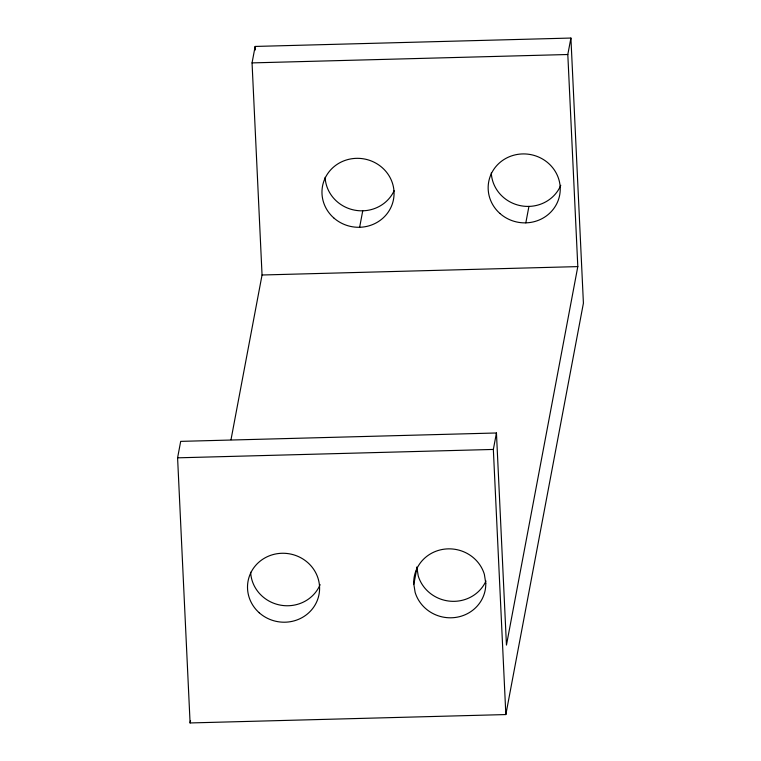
<?xml version="1.0" encoding="UTF-8"?>
<svg xmlns="http://www.w3.org/2000/svg" width="761" height="761" viewBox="0 0 761 761"><rect width="100%" height="100%" fill="white"/><g stroke="black" fill="none" stroke-linecap="round" stroke-linejoin="round"><path stroke-width="1.14" d="M570.912 38.05L583.411 303.173L505.846 714.56L190.088 722.95L177.589 457.827L180.69 441.37L496.448 432.98L506.455 645.081L577.808 266.607L567.811 54.507L570.912 38.05L255.154 46.44L252.053 62.897L262.05 274.997L231.002 439.706M190.088 722.95L190.535 720.619M359.639 227.273L362.74 210.816M413.841 584.277L416.942 567.82M525.822 222.859L528.933 206.402M505.846 714.56L493.347 449.437L496.448 432.98M252.053 62.897L567.811 54.507M262.05 274.997L577.808 266.607M177.589 457.827L493.347 449.437M416.809 566.983L418.227 575.906A36.1 34.416 10.7 0 0 450.636 601.238A36.1 34.416 10.7 0 0 485.975 580.995M255.154 46.44L255.315 49.988M560.771 185.294A36.1 34.416 10.7 0 1 521.285 205.831A36.1 34.416 10.7 0 1 491.292 172.89M394.122 190.745A36.1 34.416 10.7 0 1 354.521 210.131A36.1 34.416 10.7 0 1 325.109 177.313M320.124 584.638A36.1 34.416 10.7 0 1 280.638 605.176A36.1 34.416 10.7 0 1 250.645 572.243M485.775 583.211L484.357 574.289A36.1 34.416 10.7 0 0 444.3 549.157A36.1 34.416 10.7 0 0 413.708 583.44L415.125 592.353A36.1 34.416 10.7 0 0 455.183 617.494A36.1 34.416 10.7 0 0 485.775 583.211M499.891 213.441A36.1 34.416 10.7 0 0 559.402 196.386A36.1 34.416 10.7 0 0 513.314 155.349A36.1 34.416 10.7 0 0 499.891 213.441M333.699 217.855A36.1 34.416 10.7 0 0 393.218 200.809A36.1 34.416 10.7 0 0 347.121 159.762A36.1 34.416 10.7 0 0 333.699 217.855M259.244 612.786A36.1 34.416 10.7 0 0 318.754 595.73A36.1 34.416 10.7 0 0 272.666 554.693A36.1 34.416 10.7 0 0 259.244 612.786"/></g></svg>
